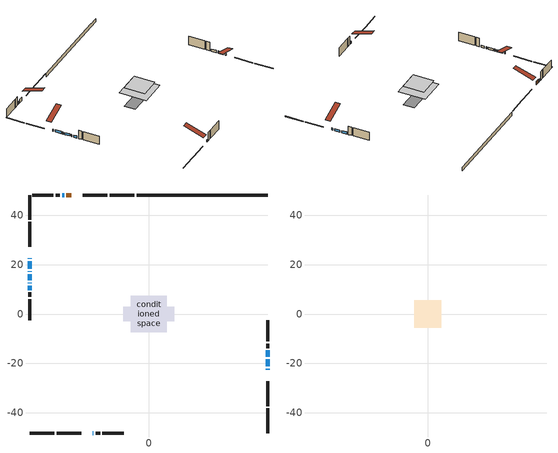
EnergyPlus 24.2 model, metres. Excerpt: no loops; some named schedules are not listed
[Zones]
conditioned space
 floor adiabatic (AdiabaticFloorConstruction): -7.32,-7.32 -7.32,7.32 7.32,7.32 7.32,-7.32 z2.74
 floor foundation (Slab1 construction): -10.29,-2.97 -10.29,2.97 10.29,2.97 10.29,-2.97 z-1.83
 wall outside (RimJoist1 construction): -5.86,48.1 -15.81,48.1 / -48.1,-48.1 -38.16,-48.1 / -48.1,48.1 -48.1,38.16 / 48.1,-48.1 48.1,-38.16 z0.3:0.6
 wall outside (RimJoist2 construction): -16.74,48.1 -26.68,48.1 / -37.23,-48.1 -27.28,-48.1 / -48.1,37.23 -48.1,27.28 / 48.1,-37.23 48.1,-27.28 z0.3:0.6
 wall outside (AdiabaticWallConstruction 1): -31.38,48.1 -33.32,48.1 z0.3:2.33
 wall outside (AdiabaticWallConstruction): 48.1,-22.59 48.1,-22.08 / -48.1,22.59 -48.1,22.33 / -48.1,21.4 -48.1,18.23 / 48.1,-21.15 48.1,-18.25 / -48.1,17.3 -48.1,17.08 / -48.1,16.16 -48.1,13.61 / -34.24,48.1 -34.96,48.1 / -22.59,-48.1 -22.35,-48.1 / -48.1,12.69 -48.1,12.37 / 48.1,-17.32 48.1,-14.68 / -48.1,11.44 -48.1,9.66 z0.3:1.52
 wall outside (Wall1 construction): -35.89,48.1 -37.66,48.1 / -21.42,-48.1 -19.65,-48.1 / -48.1,8.73 -48.1,6.97 / 48.1,-13.75 48.1,-11.98 z0.3:5.18
 wall outside (Wall2 construction): -38.58,48.1 -47.18,48.1 / -18.72,-48.1 -10.13,-48.1 / -48.1,6.04 -48.1,-2.55 / 48.1,-11.05 48.1,-2.46 z0.3:5.18
 wall foundation (FoundationWall1 construction): -4.93,48.1,-1.83 -4.93,48.1,0.3 42.8,48.1,0.3 42.8,48.1,0.08 48.1,48.1,0.08 48.1,48.1,-1.83
 window (WindowConstruction 7): 48.1,-22.59 48.1,-22.08 z0.3:1.52
 window (WindowConstruction 2): -48.1,22.59 -48.1,22.33 z0.3:1.52
 window (WindowConstruction 3): -48.1,21.4 -48.1,18.23 z0.3:1.52
 window (WindowConstruction 4): 48.1,-21.15 48.1,-18.25 z0.3:1.52
 window (WindowConstruction 5): -48.1,17.3 -48.1,17.08 z0.3:1.52
 window (WindowConstruction 6): -48.1,16.16 -48.1,13.61 z0.3:1.52
 window (WindowConstruction 9): -34.25,48.1 -34.96,48.1 z0.3:1.52
 window (WindowConstruction 10): -22.59,-48.1 -22.35,-48.1 z0.3:1.52
 window (WindowConstruction 8): -48.1,12.69 -48.1,12.37 z0.3:1.52
 window (WindowConstruction): 48.1,-17.32 48.1,-14.68 z0.3:1.52
 window (WindowConstruction 1): -48.1,11.44 -48.1,9.66 z0.3:1.52
 door (Door): -31.38,48.1 -33.32,48.1 z0.3:2.33
 ceiling adiabatic (AdiabaticFloorConstruction): 7.32,-7.32 7.32,7.32 -7.32,7.32 -7.32,-7.32 z2.74
attic - vented
 floor to conditioned space (Floor1 construction Reversed): -5.53,-5.53 -5.53,5.53 5.53,5.53 5.53,-5.53 z5.18
 roof outside (Roof1 construction): -30.45,48.1,5.18 -30.45,37.33,8.77 -27.61,37.33,8.77 -27.61,48.1,5.18; -23.52,-48.1,5.18 -23.52,-37.33,8.77 -26.35,-37.33,8.77 -26.35,-48.1,5.18; -48.1,23.52,5.18 -37.33,23.52,8.77 -37.33,26.35,8.77 -48.1,26.35,5.18; 48.1,-23.52,5.18 37.33,-23.52,8.77 37.33,-26.35,8.77 48.1,-26.35,5.18
[Building]
Building 1: Terrain=Suburbs
[Site:Location]
Toronto City Centre_ON: Latitude {deg}=43.63; Longitude {deg}=-79.39; Time Zone {hr}=-5; Elevation {m}=77; Keep Site Location Information=Yes
[Site:GroundTemperature:Shallow]
5.01852, 3.26908, 3.12898, 3.95918, 7.29196, 10.6092, 13.4851, 15.3069, 15.4617, 13.9799, 11.1774, 7.9619
[Site:WaterMainsTemperature]
Calculation Method=Schedule; Temperature Schedule=mains temperature schedule
[Material] Roughness=Rough; Thermal Absorptance=0.9
Name | Thickness {m} | Conductivity {W/m-K} | Density {kg/m3} | Specific Heat {J/kg-K} | Solar Absorptance | Visible Absorptance
asphalt or fiberglass shingles | 0.00635 | 0.162714 | 1121.4 | 1465.45 | 0.4 | 0.4
ceiling loosefill ins | 0.0846667 | 0.0480833 | 16.02 | 1046.75 | 0.7 | 0.7
ceiling stud and cavity | 0.1397 | 0.0880546 | 65.682 | 1177.47 | 0.7 | 0.7
concrete 4.0 in. | 0.1016 | 1.803125 | 2242.8 | 837.4 | 0.7 | 0.7
concrete 8.0 in. | 0.2032 | 1.803125 | 2242.8 | 837.4 | 0.7 | 0.7
door material | 0.04445 | 0.053851 | 512.64 | 1214.23 | 0.7 | 0.7
exterior vertical ins | 0.0457286 | 0.029427 | 32.04 | 1214.23 | 0.7 | 0.7
floor covering | 0.0127 | 0.0433444 | 54.468 | 1339.84 | 0.6 | 0.6
floor rigid ins; wall rigid ins | 0.512978 | 0.029427 | 32.04 | 1214.23 | 0.7 | 0.7
floor stud and cavity | 0.1397 | 1.75129 | 37.0049 | 1207.88 | 0.7 | 0.7
furniture material conditioned space 1 | 0.1524 | 0.115458 | 640.8 | 1214.23 | 0.6 | 0.6
gypsum board | 0.0127 | 0.160291 | 801 | 837.4 | 0.6 | 0.6
gypsum board 1 | 0.0127 | 0.160291 | 801 | 837.4 | 0.7 | 0.7
osb sheathing 0.5 in. | 0.0127 | 0.115458 | 512.64 | 1214.23 | 0.7 | 0.7
osb sheathing 0.75 in. | 0.01905 | 0.115458 | 512.64 | 1214.23 | 0.7 | 0.7
osb sheathing 2.0 in. | 0.0508 | 0.115458 | 512.64 | 1214.23 | 0.7 | 0.7
rim joist stud and cavity | 0.0508 | 0.0451784 | 125.044 | 1163.47 | 0.6 | 0.6
rim joist stud and cavity 1 | 0.0508 | 0.0290657 | 125.044 | 1163.47 | 0.6 | 0.6
wall stud and cavity | 0.1397 | 0.080875 | 139.0536 | 1170.24 | 0.7 | 0.7
wall stud and cavity 1 | 0.1397 | 0.081123 | 139.0536 | 1170.24 | 0.7 | 0.7
wall stud and cavity 2 | 0.0889 | 0.380278 | 52.3479 | 1209.89 | 0.7 | 0.7
wall stud and cavity 3 | 0.0889 | 0.391764 | 83.0341 | 1211.67 | 0.7 | 0.7
wood siding | 0.0254 | 0.102417 | 544.68 | 1172.36 | 0.4 | 0.4
wood siding 1; wood siding 2; wood siding 3 | 0.0254 | 0.102417 | 544.68 | 1172.36 | 0.7 | 0.7
[WindowMaterial:SimpleGlazingSystem]
Name | U-Factor {W/m2-K} | Solar Heat Gain Coefficient
WindowMaterial | 3.26542 | 0.52
WindowMaterial 1 | 3.27961 | 0.54
WindowMaterial 2 | 3.242138 | 0.38
WindowMaterial 3 | 3.28927 | 0.59
WindowMaterial 4 | 3.2711 | 0.54
WindowMaterial 5 | 3.23305 | 0.34
WindowMaterial 6 | 3.28927 | 0.62
WindowMaterial 7 | 7.5296 | 0.54
WindowMaterial 8 | 6.83007 | 0.72
WindowMaterial 9 | 3.22681 | 0.36
[Construction]
AdiabaticFloorConstruction: floor stud and cavity, floor rigid ins, osb sheathing 0.75 in., floor covering
AdiabaticWallConstruction: wood siding 2, wall rigid ins, wall stud and cavity 2, gypsum board
AdiabaticWallConstruction 1: wood siding 3, wall rigid ins, wall stud and cavity 2, gypsum board
Door: door material
Floor1 construction Reversed: gypsum board, ceiling stud and cavity, ceiling loosefill ins
FoundationWall1 construction: concrete 8.0 in., gypsum board 1
furniture construction conditioned space 1: furniture material conditioned space 1
PartitionWallConstruction: gypsum board, wall stud and cavity 3, gypsum board
RimJoist1 construction: wood siding 1, osb sheathing 2.0 in., rim joist stud and cavity
RimJoist2 construction: wood siding 1, osb sheathing 2.0 in., rim joist stud and cavity 1
Roof1 construction: asphalt or fiberglass shingles
Slab1 construction: concrete 4.0 in.
Wall1 construction: wood siding, osb sheathing 0.5 in., wall stud and cavity, gypsum board
Wall2 construction: wood siding, osb sheathing 0.5 in., wall stud and cavity 1, gypsum board
WindowConstruction: WindowMaterial
WindowConstruction 1: WindowMaterial 1
WindowConstruction 10; WindowConstruction 9: WindowMaterial 9
WindowConstruction 2: WindowMaterial 2
WindowConstruction 3: WindowMaterial 3
WindowConstruction 4: WindowMaterial 4
WindowConstruction 5: WindowMaterial 5
WindowConstruction 6: WindowMaterial 6
WindowConstruction 7: WindowMaterial 7
WindowConstruction 8: WindowMaterial 8
[Zone] Multiplier=1; Part of Total Floor Area=Yes
Name | Volume {m3}
attic - vented | 71.2484
conditioned space | 843.3
[Space]
Name | Zone | Volume {m3}
attic - vented 1 | attic - vented | 71.2484
conditioned space 1 | conditioned space | 843.3
[ZoneInfiltration:EffectiveLeakageArea]
infil attic - vented 1: Zone or Space=attic - vented 1; Schedule=Always On Discrete; Effective Air Leakage Area {cm2}=5147.79; Stack Coefficient=0.000249635; Wind Coefficient=1.06751e-05
[ZoneMixing]
whole house fan mix: Zone or Space=attic - vented; Schedule=Always On Continuous; Design Flow Rate Calculation Method=Flow/Zone; Design Flow Rate {m3/s}=0; Source Zone or Space=conditioned space
[SurfaceProperty:ExposedFoundationPerimeter]
Slab1: Exposed Perimeter Calculation Method=TotalExposedPerimeter; Total Exposed Perimeter {m}=53.036
[InternalMass] Zone or ZoneList=conditioned space; Space or SpaceList=conditioned space 1
Name | Construction | Surface Area {m2}
furniture mass conditioned space 1 | furniture construction conditioned space 1 | 134.68
partition wall mass | PartitionWallConstruction | 336.7
[Lights]
interior lighting: Zone or ZoneList or Space or SpaceList=conditioned space 1; Schedule=interior lighting schedule; Design Level Calculation Method=LightingLevel; Lighting Level {W}=343.2; Return Air Fraction=0; Fraction Radiant=0.6; Fraction Visible=0.2; Fraction Replaceable=1
[People]
occupants: Zone or ZoneList or Space or SpaceList=conditioned space 1; Number of People Schedule=occupants schedule; Number of People Calculation Method=People; Number of People=3; Fraction Radiant=0.314171; Sensible Heat Fraction=0.56303; Activity Level Schedule=occupants activity schedule; Carbon Dioxide Generation Rate {m3/s-W}=0; Enable ASHRAE 55 Comfort Warnings=No; Mean Radiant Temperature Calculation Type=EnclosureAveraged
[ElectricEquipment] Zone or ZoneList or Space or SpaceList=conditioned space 1; Design Level Calculation Method=EquipmentLevel
Name | Schedule | Design Level {W} | Fraction Latent | Fraction Radiant | Fraction Lost
clothes dryer | clothes dryer schedule | 140.772 | 0.015 | 0.081 | 0.85
clothes washer | clothes washer schedule | 32.1985 | 0.03 | 0.162 | 0.7
cooking range | cooking range schedule | 215.147 | 0.08 | 0.432 | 0.2
dishwasher | dishwasher schedule | 66.8632 | 0.3 | 0.18 | 0.4
fridge | fridge schedule | 72.9452 | 0 | 0.6 | 0
mech vent house fan | mech vent house fan schedule | 0 | 0 | 0 | 1
mech vent house fan cfis | mech vent house fan cfis schedule | 0 | 0 | 0 | 0
mech vent range fan 0 | mech vent range fan 0 schedule | 57 | 0 | 0 | 1
misc plug loads | misc plug loads schedule | 494.7 | 0.045 | 0.513 | 0.1
whole house fan | Always On Discrete | 0 | 0 | 0 | 1
[OtherEquipment] Zone or ZoneList or Space or SpaceList=conditioned space 1; Design Level Calculation Method=EquipmentLevel
Name | Fuel Type | Schedule | Design Level {W} | Fraction Latent | Fraction Radiant | Fraction Lost
clothes dryer 1 | Electricity | clothes dryer schedule | 0 | 0.015 | 0.081 | 0.85
cooking range 1 | Electricity | cooking range schedule | 0 | 0.08 | 0.432 | 0.2
general water use latent | None | general water use schedule | 62.594 | 1 | 0 | 0
general water use sensible | None | general water use schedule | -61.6891 | 0 | 0.6 | 0
mech vent house fan latent load | None | Always On Discrete | 0 | 1 | 0 | 0
mech vent house fan sensible load | None | Always On Discrete | 0 | 0 | 0 | 0
water heater energy adjustment1 | NaturalGas | Always On Discrete | 0.01 | 0 | 0 | 1
[ZoneInfiltration:DesignFlowRate] Zone or ZoneList or Space or SpaceList=conditioned space 1; Schedule=Always On Discrete; Design Flow Rate Calculation Method=Flow/Zone; Design Flow Rate {m3/s}=0
infil flow; natural vent flow; whole house fan flow
[AvailabilityManager:Scheduled]
central ac and furnace airloop Availability Manager: Schedule=Always On Discrete
[Foundation:Kiva]
Foundation Kiva 1: Initial Indoor Air Temperature {C}=18; Wall Height Above Grade {m}=0.300015; Wall Depth Below Slab {m}=0.2032; Custom Block Material Name 1=exterior vertical ins; Custom Block Depth 1 {m}=2.13; Custom Block X Position 1 {m}=0.2159; Custom Block Z Position 1 {m}=0
[Foundation:Kiva:Settings]
Soil Conductivity {W/m-K}=0.849921; Soil Density {kg/m3}=1842.3; Soil Specific Heat {J/kg-K}=418.7; Ground Solar Absorptivity=0.9; Ground Thermal Absorptivity=0.9; Ground Surface Roughness {m}=0.03; Far-Field Width {m}=40; Deep-Ground Boundary Condition=ZeroFlux; Deep-Ground Depth {m}=40; Minimum Cell Dimension {m}=0.2; Maximum Cell Growth Coefficient=3; Simulation Timestep=Timestep
[Exterior:Lights]
exterior lighting: Schedule=exterior lighting schedule; Design Level {W}=75.6
[EnergyManagementSystem:GlobalVariable]
central_ac_and_furnace_airloop_Fan_RTF
infil_program_Qfan
infil_program_Qinf
natural_vent_program_Qnv
natural_vent_program_Qwhf
[EnergyManagementSystem:Sensor]
Name | Output:Variable or Output:Meter Index Key | Output:Variable or Output:Meter
airflow_gain | infil flow | Infiltration Sensible Heat Gain Energy
airflow_gain_1 | natural vent flow | Infiltration Sensible Heat Gain Energy
airflow_gain_2 | whole house fan flow | Infiltration Sensible Heat Gain Energy
airflow_loss | infil flow | Infiltration Sensible Heat Loss Energy
airflow_loss_1 | natural vent flow | Infiltration Sensible Heat Loss Energy
airflow_loss_2 | whole house fan flow | Infiltration Sensible Heat Loss Energy
clg_load_cond |  | Cooling:EnergyTransfer:Zone:CONDITIONED SPACE
clg_sp_s; clg_sp_s_1 | cooling setpoint | Schedule Value
clothes_dryer_exhaust_0_sch_s | clothes dryer exhaust 0 schedule | Schedule Value
cool_season | cooling season schedule | Schedule Value
htg_load_cond |  | Heating:EnergyTransfer:Zone:CONDITIONED SPACE
htg_sp_s; htg_sp_s_1 | heating setpoint | Schedule Value
ig_ee_conv | clothes dryer | Electric Equipment Convective Heating Energy
ig_ee_conv_2 | cooking range | Electric Equipment Convective Heating Energy
ig_ee_conv_4 | fridge | Electric Equipment Convective Heating Energy
ig_ee_conv_5 | misc plug loads | Electric Equipment Convective Heating Energy
ig_ee_conv_6 | whole house fan | Electric Equipment Convective Heating Energy
ig_ee_rad | clothes dryer | Electric Equipment Radiant Heating Energy
ig_ee_rad_2 | cooking range | Electric Equipment Radiant Heating Energy
ig_ee_rad_4 | fridge | Electric Equipment Radiant Heating Energy
ig_ee_rad_5 | misc plug loads | Electric Equipment Radiant Heating Energy
ig_ee_rad_6 | whole house fan | Electric Equipment Radiant Heating Energy
ig_lgt_conv | interior lighting | Lights Convective Heating Energy
ig_lgt_rad | interior lighting | Lights Radiant Heating Energy
ig_lgt_vis | interior lighting | Lights Visible Radiation Heating Energy
ig_oe_conv | clothes dryer 1 | Other Equipment Convective Heating Energy
ig_oe_conv_1 | cooking range 1 | Other Equipment Convective Heating Energy
ig_oe_conv_2 | general water use latent | Other Equipment Convective Heating Energy
ig_oe_conv_3 | general water use sensible | Other Equipment Convective Heating Energy
ig_oe_conv_4 | water heater energy adjustment1 | Other Equipment Convective Heating Energy
ig_oe_rad | clothes dryer 1 | Other Equipment Radiant Heating Energy
ig_oe_rad_1 | cooking range 1 | Other Equipment Radiant Heating Energy
ig_oe_rad_2 | general water use latent | Other Equipment Radiant Heating Energy
ig_oe_rad_3 | general water use sensible | Other Equipment Radiant Heating Energy
ig_oe_rad_4 | water heater energy adjustment1 | Other Equipment Radiant Heating Energy
ig_ppl_conv | occupants | People Convective Heating Energy
ig_ppl_rad | occupants | People Radiant Heating Energy
im_conv | furniture mass conditioned space 1 | Surface Inside Face Convection Heat Gain Energy
im_conv_1 | partition wall mass | Surface Inside Face Convection Heat Gain Energy
im_ig | furniture mass conditioned space 1 | Surface Inside Face Internal Gains Radiation Heat Gain Energy
im_ig_1 | partition wall mass | Surface Inside Face Internal Gains Radiation Heat Gain Energy
im_lgt | furniture mass conditioned space 1 | Surface Inside Face Lights Radiation Heat Gain Energy
im_lgt_1 | partition wall mass | Surface Inside Face Lights Radiation Heat Gain Energy
im_sol | furniture mass conditioned space 1 | Surface Inside Face Solar Radiation Heat Gain Energy
im_sol_1 | partition wall mass | Surface Inside Face Solar Radiation Heat Gain Energy
im_surf | furniture mass conditioned space 1 | Surface Inside Face Net Surface Thermal Radiation Heat Gain Energy
im_surf_1 | partition wall mass | Surface Inside Face Net Surface Thermal Radiation Heat Gain Energy
mech_vent_range_fan_0_sch_s | mech vent range fan 0 schedule | Schedule Value
mv_conv | mech vent house fan | Electric Equipment Convective Heating Energy
mv_conv_1 | mech vent house fan cfis | Electric Equipment Convective Heating Energy
mv_conv_2 | mech vent range fan 0 | Electric Equipment Convective Heating Energy
mv_conv_3 | mech vent house fan latent load | Other Equipment Convective Heating Energy
mv_conv_4 | mech vent house fan sensible load | Other Equipment Convective Heating Energy
mv_rad | mech vent house fan | Electric Equipment Radiant Heating Energy
mv_rad_1 | mech vent house fan cfis | Electric Equipment Radiant Heating Energy
mv_rad_2 | mech vent range fan 0 | Electric Equipment Radiant Heating Energy
mv_rad_3 | mech vent house fan latent load | Other Equipment Radiant Heating Energy
mv_rad_4 | mech vent house fan sensible load | Other Equipment Radiant Heating Energy
natural_vent_s | natural vent schedule | Schedule Value
out_pb_s |  | Site Outdoor Air Barometric Pressure
out_wt_s |  | Site Outdoor Air Humidity Ratio
site_vw_s |  | Site Wind Speed
ss_back_out | Window1 | Surface Window Shortwave from Zone Back Out Window Heat Transfer Rate
ss_back_out_1 | Window11 | Surface Window Shortwave from Zone Back Out Window Heat Transfer Rate
ss_back_out_10 | Window9 | Surface Window Shortwave from Zone Back Out Window Heat Transfer Rate
ss_back_out_2 | Window12 | Surface Window Shortwave from Zone Back Out Window Heat Transfer Rate
ss_back_out_3 | Window13 | Surface Window Shortwave from Zone Back Out Window Heat Transfer Rate
ss_back_out_4 | Window18 | Surface Window Shortwave from Zone Back Out Window Heat Transfer Rate
ss_back_out_5 | Window19 | Surface Window Shortwave from Zone Back Out Window Heat Transfer Rate
ss_back_out_6 | Window20 | Surface Window Shortwave from Zone Back Out Window Heat Transfer Rate
ss_back_out_7 | Window23 | Surface Window Shortwave from Zone Back Out Window Heat Transfer Rate
ss_back_out_8 | Window3 | Surface Window Shortwave from Zone Back Out Window Heat Transfer Rate
ss_back_out_9 | Window4 | Surface Window Shortwave from Zone Back Out Window Heat Transfer Rate
ss_conv | Door1 | Surface Inside Face Convection Heat Gain Energy
ss_conv_1 | Window1 | Surface Inside Face Convection Heat Gain Energy
ss_conv_10 | Window4 | Surface Inside Face Convection Heat Gain Energy
ss_conv_11 | Window9 | Surface Inside Face Convection Heat Gain Energy
ss_conv_2 | Window11 | Surface Inside Face Convection Heat Gain Energy
ss_conv_3 | Window12 | Surface Inside Face Convection Heat Gain Energy
ss_conv_4 | Window13 | Surface Inside Face Convection Heat Gain Energy
ss_conv_5 | Window18 | Surface Inside Face Convection Heat Gain Energy
ss_conv_6 | Window19 | Surface Inside Face Convection Heat Gain Energy
ss_conv_7 | Window20 | Surface Inside Face Convection Heat Gain Energy
ss_conv_8 | Window23 | Surface Inside Face Convection Heat Gain Energy
ss_conv_9 | Window3 | Surface Inside Face Convection Heat Gain Energy
ss_ig | Door1 | Surface Inside Face Internal Gains Radiation Heat Gain Energy
ss_ig_1 | Window1 | Surface Inside Face Internal Gains Radiation Heat Gain Energy
ss_ig_10 | Window4 | Surface Inside Face Internal Gains Radiation Heat Gain Energy
ss_ig_11 | Window9 | Surface Inside Face Internal Gains Radiation Heat Gain Energy
ss_ig_2 | Window11 | Surface Inside Face Internal Gains Radiation Heat Gain Energy
ss_ig_3 | Window12 | Surface Inside Face Internal Gains Radiation Heat Gain Energy
ss_ig_4 | Window13 | Surface Inside Face Internal Gains Radiation Heat Gain Energy
ss_ig_5 | Window18 | Surface Inside Face Internal Gains Radiation Heat Gain Energy
ss_ig_6 | Window19 | Surface Inside Face Internal Gains Radiation Heat Gain Energy
ss_ig_7 | Window20 | Surface Inside Face Internal Gains Radiation Heat Gain Energy
ss_ig_8 | Window23 | Surface Inside Face Internal Gains Radiation Heat Gain Energy
ss_ig_9 | Window3 | Surface Inside Face Internal Gains Radiation Heat Gain Energy
ss_lgt | Door1 | Surface Inside Face Lights Radiation Heat Gain Energy
ss_sol | Door1 | Surface Inside Face Solar Radiation Heat Gain Energy
ss_surf | Door1 | Surface Inside Face Net Surface Thermal Radiation Heat Gain Energy
ss_surf_1 | Window1 | Surface Inside Face Net Surface Thermal Radiation Heat Gain Energy
ss_surf_10 | Window4 | Surface Inside Face Net Surface Thermal Radiation Heat Gain Energy
ss_surf_11 | Window9 | Surface Inside Face Net Surface Thermal Radiation Heat Gain Energy
ss_surf_2 | Window11 | Surface Inside Face Net Surface Thermal Radiation Heat Gain Energy
ss_surf_3 | Window12 | Surface Inside Face Net Surface Thermal Radiation Heat Gain Energy
ss_surf_4 | Window13 | Surface Inside Face Net Surface Thermal Radiation Heat Gain Energy
ss_surf_5 | Window18 | Surface Inside Face Net Surface Thermal Radiation Heat Gain Energy
ss_surf_6 | Window19 | Surface Inside Face Net Surface Thermal Radiation Heat Gain Energy
ss_surf_7 | Window20 | Surface Inside Face Net Surface Thermal Radiation Heat Gain Energy
ss_surf_8 | Window23 | Surface Inside Face Net Surface Thermal Radiation Heat Gain Energy
ss_surf_9 | Window3 | Surface Inside Face Net Surface Thermal Radiation Heat Gain Energy
ss_trans_in | Window1 | Surface Window Transmitted Solar Radiation Rate
ss_trans_in_1 | Window11 | Surface Window Transmitted Solar Radiation Rate
ss_trans_in_10 | Window9 | Surface Window Transmitted Solar Radiation Rate
ss_trans_in_2 | Window12 | Surface Window Transmitted Solar Radiation Rate
ss_trans_in_3 | Window13 | Surface Window Transmitted Solar Radiation Rate
ss_trans_in_4 | Window18 | Surface Window Transmitted Solar Radiation Rate
ss_trans_in_5 | Window19 | Surface Window Transmitted Solar Radiation Rate
ss_trans_in_6 | Window20 | Surface Window Transmitted Solar Radiation Rate
ss_trans_in_7 | Window23 | Surface Window Transmitted Solar Radiation Rate
ss_trans_in_8 | Window3 | Surface Window Transmitted Solar Radiation Rate
ss_trans_in_9 | Window4 | Surface Window Transmitted Solar Radiation Rate
ss_trans_out | Window1 | Surface Inside Face Initial Transmitted Diffuse Transmitted Out Window Solar Radiation Rate
ss_trans_out_1 | Window11 | Surface Inside Face Initial Transmitted Diffuse Transmitted Out Window Solar Radiation Rate
ss_trans_out_10 | Window9 | Surface Inside Face Initial Transmitted Diffuse Transmitted Out Window Solar Radiation Rate
ss_trans_out_2 | Window12 | Surface Inside Face Initial Transmitted Diffuse Transmitted Out Window Solar Radiation Rate
ss_trans_out_3 | Window13 | Surface Inside Face Initial Transmitted Diffuse Transmitted Out Window Solar Radiation Rate
ss_trans_out_4 | Window18 | Surface Inside Face Initial Transmitted Diffuse Transmitted Out Window Solar Radiation Rate
ss_trans_out_5 | Window19 | Surface Inside Face Initial Transmitted Diffuse Transmitted Out Window Solar Radiation Rate
ss_trans_out_6 | Window20 | Surface Inside Face Initial Transmitted Diffuse Transmitted Out Window Solar Radiation Rate
ss_trans_out_7 | Window23 | Surface Inside Face Initial Transmitted Diffuse Transmitted Out Window Solar Radiation Rate
ss_trans_out_8 | Window3 | Surface Inside Face Initial Transmitted Diffuse Transmitted Out Window Solar Radiation Rate
ss_trans_out_9 | Window4 | Surface Inside Face Initial Transmitted Diffuse Transmitted Out Window Solar Radiation Rate
s_conv | Floor1 | Surface Inside Face Convection Heat Gain Energy
s_conv_1 | FoundationWall1 | Surface Inside Face Convection Heat Gain Energy
s_conv_10 | RimJoist2:270 | Surface Inside Face Convection Heat Gain Energy
s_conv_11 | RimJoist2:90 | Surface Inside Face Convection Heat Gain Energy
s_conv_12 | Slab1 | Surface Inside Face Convection Heat Gain Energy
s_conv_13 | Wall1:0 | Surface Inside Face Convection Heat Gain Energy
s_conv_14 | Wall1:180 | Surface Inside Face Convection Heat Gain Energy
s_conv_15 | Wall1:270 | Surface Inside Face Convection Heat Gain Energy
s_conv_16 | Wall1:90 | Surface Inside Face Convection Heat Gain Energy
s_conv_17 | Wall2:0 | Surface Inside Face Convection Heat Gain Energy
s_conv_18 | Wall2:180 | Surface Inside Face Convection Heat Gain Energy
s_conv_19 | Wall2:270 | Surface Inside Face Convection Heat Gain Energy
s_conv_2 | inferred conditioned ceiling | Surface Inside Face Convection Heat Gain Energy
s_conv_20 | Wall2:90 | Surface Inside Face Convection Heat Gain Energy
s_conv_3 | inferred conditioned floor | Surface Inside Face Convection Heat Gain Energy
s_conv_4 | RimJoist1:0 | Surface Inside Face Convection Heat Gain Energy
s_conv_5 | RimJoist1:180 | Surface Inside Face Convection Heat Gain Energy
s_conv_6 | RimJoist1:270 | Surface Inside Face Convection Heat Gain Energy
s_conv_7 | RimJoist1:90 | Surface Inside Face Convection Heat Gain Energy
s_conv_8 | RimJoist2:0 | Surface Inside Face Convection Heat Gain Energy
s_conv_9 | RimJoist2:180 | Surface Inside Face Convection Heat Gain Energy
s_ig | Floor1 | Surface Inside Face Internal Gains Radiation Heat Gain Energy
s_ig_1 | FoundationWall1 | Surface Inside Face Internal Gains Radiation Heat Gain Energy
s_ig_10 | RimJoist2:270 | Surface Inside Face Internal Gains Radiation Heat Gain Energy
s_ig_11 | RimJoist2:90 | Surface Inside Face Internal Gains Radiation Heat Gain Energy
s_ig_12 | Slab1 | Surface Inside Face Internal Gains Radiation Heat Gain Energy
s_ig_13 | Wall1:0 | Surface Inside Face Internal Gains Radiation Heat Gain Energy
s_ig_14 | Wall1:180 | Surface Inside Face Internal Gains Radiation Heat Gain Energy
s_ig_15 | Wall1:270 | Surface Inside Face Internal Gains Radiation Heat Gain Energy
s_ig_16 | Wall1:90 | Surface Inside Face Internal Gains Radiation Heat Gain Energy
s_ig_17 | Wall2:0 | Surface Inside Face Internal Gains Radiation Heat Gain Energy
s_ig_18 | Wall2:180 | Surface Inside Face Internal Gains Radiation Heat Gain Energy
s_ig_19 | Wall2:270 | Surface Inside Face Internal Gains Radiation Heat Gain Energy
s_ig_2 | inferred conditioned ceiling | Surface Inside Face Internal Gains Radiation Heat Gain Energy
s_ig_20 | Wall2:90 | Surface Inside Face Internal Gains Radiation Heat Gain Energy
s_ig_3 | inferred conditioned floor | Surface Inside Face Internal Gains Radiation Heat Gain Energy
s_ig_4 | RimJoist1:0 | Surface Inside Face Internal Gains Radiation Heat Gain Energy
s_ig_5 | RimJoist1:180 | Surface Inside Face Internal Gains Radiation Heat Gain Energy
s_ig_6 | RimJoist1:270 | Surface Inside Face Internal Gains Radiation Heat Gain Energy
s_ig_7 | RimJoist1:90 | Surface Inside Face Internal Gains Radiation Heat Gain Energy
s_ig_8 | RimJoist2:0 | Surface Inside Face Internal Gains Radiation Heat Gain Energy
s_ig_9 | RimJoist2:180 | Surface Inside Face Internal Gains Radiation Heat Gain Energy
s_lgt | Floor1 | Surface Inside Face Lights Radiation Heat Gain Energy
